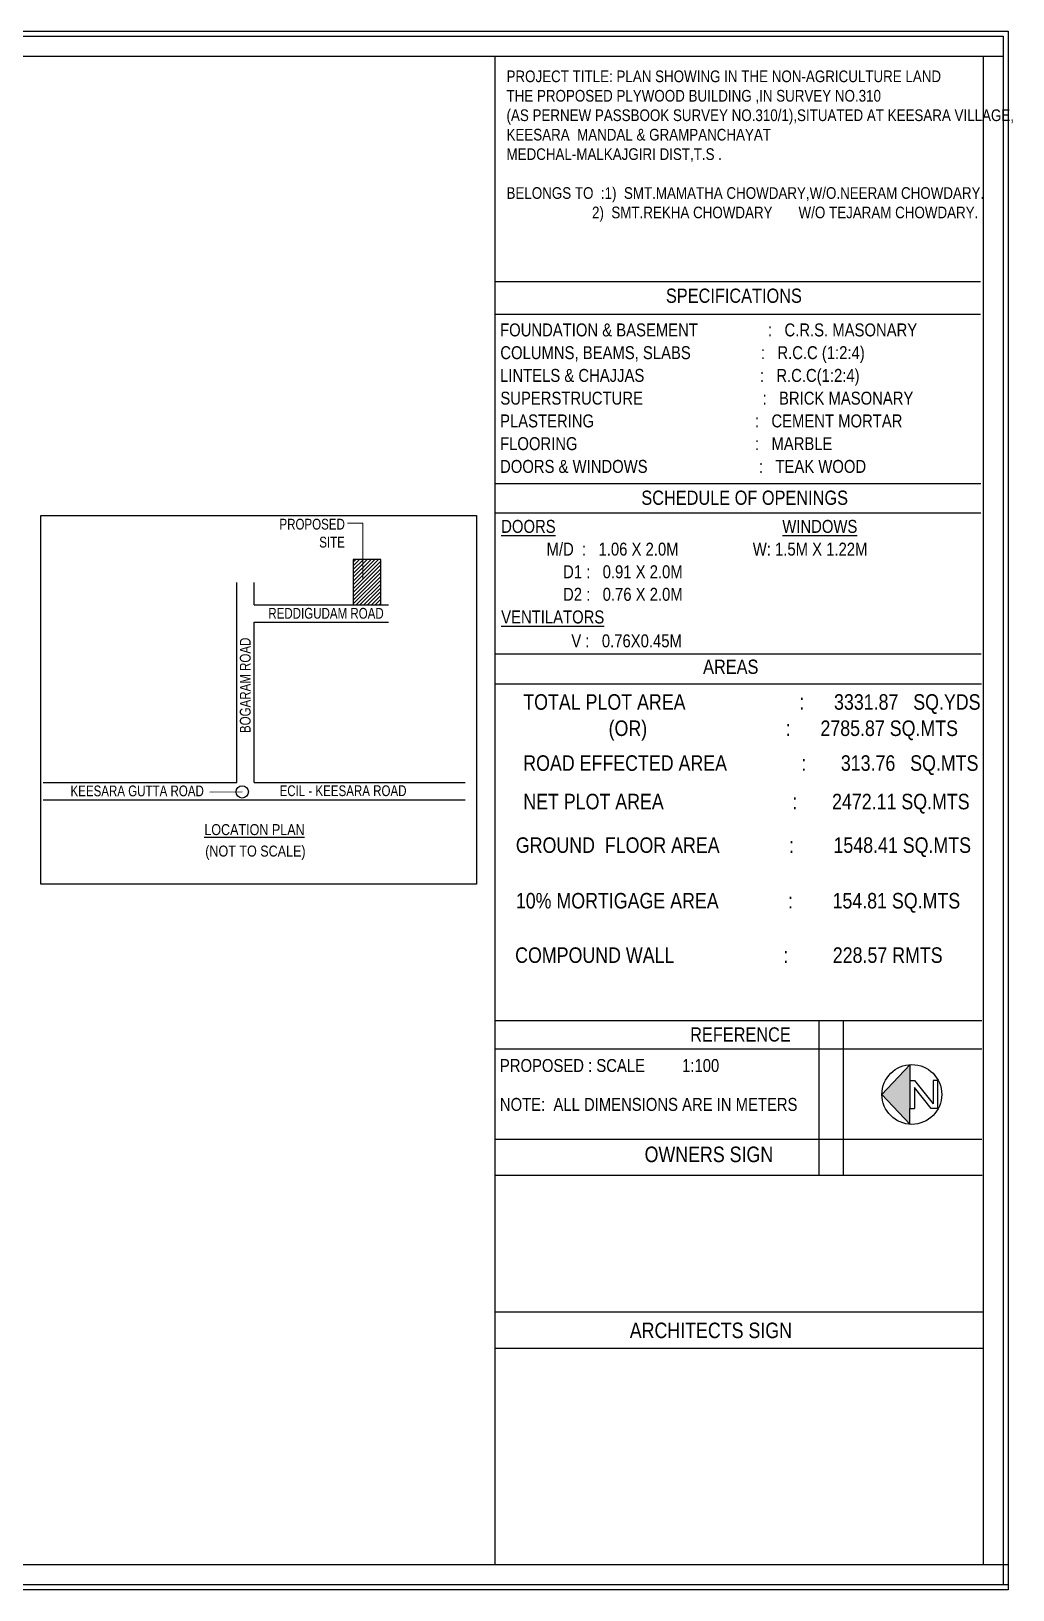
# Model space of a CAD drawing. Header units: metres. Extents: x 25391 to 25818, y 51852 to 52034.
# Drawn here: x 25463.8 to 25535.6, y 51857.8 to 51971.8 of the extents above; entities that cross this region are included whole.
import ezdxf

# ---------------------------------------------------------------- set-up
doc = ezdxf.new("R2010")
doc.units = ezdxf.units.M
doc.header["$MEASUREMENT"] = 0
doc.layers.get('0').update_dxf_attribs({"true_color": 0xffffff})
doc.layers.add('__BN_BuildingPlan', color=52, linetype='Continuous', true_color=0xbdbd00)
doc.layers.add('_Room', color=72, linetype='Continuous')
doc.layers.add('h', color=7, linetype='Continuous')
doc.styles.add('PreDCRFont', font='arial.ttf', dxfattribs={"height": 0.25})
doc.styles.add('ROMANC', font='BKANT.TTF', dxfattribs={"width": 0.8})
doc.styles.get("Standard").update_dxf_attribs({"font": 'swissc.ttf'})
doc.dimstyles.new('PDCR-PLOT-INT', dxfattribs={"dimtxt": 0.25, "dimasz": 0.23, "dimexe": 0.25, "dimexo": 0.25, "dimgap": 0.25, "dimtad": 0, "dimzin": 0, "dimdsep": 46, "dimtxsty": 'PreDCRFont', "dimblk": 'OBLIQUE', "dimcen": 0.5, "dimdle": 0.1, "dimadec": 0, "dimazin": 0, "dimtfac": 1, "dimtix": 1, "dimtofl": 0, "dimtmove": 1, "dimatfit": 1, "dimfxl": 1, "dimtolj": 1, "dimtzin": 0, "dimlwd": 15, "dimarcsym": 0})

# ---------------------------------------------------------------- blocks, each defined once
blk = doc.blocks.new('_Oblique')
at = {"color": 0, "linetype": 'ByBlock', "lineweight": -2}
blk.add_line((-0.5, -0.5), (0.5, 0.5), dxfattribs=at)

msp = doc.modelspace()

# ---------------------------------------------------------------- hatches: boundary and pattern name
at = {"true_color": 0x2776bb}
h = msp.add_hatch(color=152, dxfattribs=at)
h.dxf.hatch_style = 1
h.paths.add_polyline_path([(25528.02891, 51894.74282), (25528.02891, 51895.08236), (25528.02891, 51896.23372), (25525.99188, 51894.06375), (25528.02891, 51891.88055), (25528.02891, 51893.04515), (25528.02891, 51893.38469)])
at = {"layer": 'h', "ltscale": 2, "transparency": 33554687}
h = msp.add_hatch(dxfattribs=at)
h.set_pattern_fill('ANSI31', scale=1.576406)
h.set_pattern_definition([(45, (-14695.29105, -29924.44628), (-0.139335884, 0.139335884), [])])
h.paths.add_polyline_path([(25487.34615, 51929.87275), (25489.36175, 51929.87275), (25489.36175, 51933.1862), (25487.34615, 51933.1862)])

# ---------------------------------------------------------------- linework, layer by layer
at = {"color": 11, "true_color": 0xf27172}
for p, q in [((25392.76661, 51969.99681), (25534.85041, 51969.99681)), ((25533.38323, 51969.99681), (25533.38351, 51859.65717)), ((25535.20522, 51859.65717), (25392.76661, 51859.65717))]:
    msp.add_line(p, q, dxfattribs=at)
for p, q in [((25497.69932, 51969.99681), (25497.69932, 51859.65717)), ((25497.69932, 51953.52074), (25533.19423, 51953.52074)), ((25497.69932, 51951.11325), (25533.19843, 51951.11325)), ((25497.70594, 51938.73656), (25533.22896, 51938.73656)), ((25497.70594, 51936.59909), (25533.23269, 51936.59909)), ((25497.69073, 51926.29133), (25533.25743, 51926.29133)), ((25497.69073, 51924.0878), (25533.26128, 51924.0878)), ((25497.69932, 51899.46579), (25533.29155, 51899.46579)), ((25521.39044, 51899.46579), (25521.39044, 51888.14729)), ((25523.15806, 51899.46579), (25523.15806, 51888.14729)), ((25497.69932, 51897.39706), (25533.30341, 51897.39706)), ((25525.99188, 51894.06375), (25528.02891, 51896.23372)), ((25528.02891, 51896.23372), (25528.02891, 51895.08236)), ((25528.02891, 51895.08236), (25528.02891, 51893.04515)), ((25528.02891, 51895.08236), (25528.36845, 51895.08236)), ((25528.36845, 51895.08236), (25529.72658, 51893.38469)), ((25529.58992, 51893.04566), (25528.36845, 51894.57255)), ((25528.36845, 51894.57255), (25528.36845, 51893.04515)), ((25529.72658, 51895.08236), (25529.72658, 51893.38469)), ((25530.06612, 51895.08236), (25529.72658, 51895.08236)), ((25530.06612, 51895.08236), (25530.06612, 51893.04515)), ((25525.99188, 51894.06375), (25528.02891, 51891.88055)), ((25528.02891, 51891.88055), (25528.02891, 51893.04515)), ((25528.02891, 51893.04515), (25528.36845, 51893.04515)), ((25530.06612, 51893.04515), (25529.58992, 51893.04515)), ((25497.69438, 51890.80385), (25533.30185, 51890.80385)), ((25497.69438, 51888.14729), (25533.3149, 51888.14729)), ((25497.69932, 51878.17641), (25533.34654, 51878.17641)), ((25497.69932, 51875.51984), (25533.35958, 51875.51984))]:
    msp.add_line(p, q)
at = {"color": 7, "ltscale": 2}
for p, q in [((25478.85178, 51916.8698), (25478.85178, 51931.5015)), ((25480.1129, 51929.87275), (25480.1129, 51931.5015)), ((25480.1129, 51929.87275), (25489.93414, 51929.87275)), ((25480.1129, 51916.8698), (25480.1129, 51928.61162)), ((25480.1129, 51928.61162), (25489.93414, 51928.61162)), ((25464.69199, 51916.8698), (25478.85178, 51916.8698)), ((25480.1129, 51916.8698), (25495.53382, 51916.8698)), ((25464.69199, 51915.60867), (25495.53382, 51915.60867))]:
    msp.add_line(p, q, dxfattribs=at)
for points in [[(25464.52929, 51936.40449), (25496.36078, 51936.40449), (25496.36078, 51909.45103), (25464.52929, 51909.45103)], [(25487.34615, 51929.87275), (25489.36175, 51929.87275), (25489.36175, 51933.1862), (25487.34615, 51933.1862)]]:
    msp.add_lwpolyline(points, close=True, dxfattribs=at)
msp.add_circle((25479.24225, 51916.18583), 0.44541, dxfattribs=at)
msp.add_circle((25528.17926, 51894.06375), 2.18738)
at = {"layer": '__BN_BuildingPlan'}
for p, q in [((25390.93849, 51971.81852), (25535.20898, 51971.81852)), ((25535.20898, 51971.81852), (25535.20898, 51857.83547)), ((25391.32186, 51971.46068), (25534.85041, 51971.46068)), ((25534.85041, 51971.46068), (25534.85041, 51858.1933)), ((25535.20898, 51857.83547), (25390.93849, 51857.83547)), ((25535.20824, 51858.1933), (25391.32186, 51858.1933))]:
    msp.add_line(p, q, dxfattribs=at)

# ---------------------------------------------------------------- texts
at = {"color": 0}
for s, height, p in [('SPECIFICATIONS', 1.0410017, (25510.20615, 51951.95218)), ('FOUNDATION & BASEMENT                 :   C.R.S. MASONARY', 0.9465797, (25498.08363, 51949.49831)), ('COLUMNS, BEAMS, SLABS                 :   R.C.C (1:2:4)', 0.9465797, (25498.10268, 51947.83481)), ('LINTELS & CHAJJAS                            :   R.C.C(1:2:4)', 0.9465797, (25498.08363, 51946.17131)), ('SUPERSTRUCTURE                             :   BRICK MASONARY', 0.9465797, (25498.10514, 51944.5078)), ('PLASTERING                                       :   CEMENT MORTAR', 0.9465797, (25498.08363, 51942.8443)), ('FLOORING                                           :   MARBLE', 0.9465797, (25498.08363, 51941.18079)), ('DOORS & WINDOWS                           :   TEAK WOOD', 0.9465797, (25498.08363, 51939.51729)), ('               SCHEDULE OF OPENINGS', 1.0410215, (25503.4347, 51937.17995)), ('%%UDOORS', 0.946601, (25498.16783, 51935.13069)), ('%%UWINDOWS', 0.946601, (25518.71399, 51935.13069)), ('           M/D  :   1.06 X 2.0M                  W: 1.5M X 1.22M', 0.9466008, (25498.16783, 51933.46716)), ('               D1 :   0.91 X 2.0M', 0.9466008, (25498.16783, 51931.81131)), ('               D2 :   0.76 X 2.0M', 0.9466008, (25498.16783, 51930.16314)), ('%%UVENTILATORS', 0.9466008, (25498.16783, 51928.5073)), ('                 V :   0.76X0.45M', 0.9466008, (25498.16783, 51926.76043)), ('               AREAS', 1.0410239, (25507.94924, 51924.81987)), ('TOTAL PLOT AREA                       :      3331.87   SQ.YDS', 1.1359653, (25499.77945, 51922.19603)), ('(OR)                            :      2785.87 SQ.MTS', 1.1359653, (25506.01714, 51920.27547)), ('ROAD EFFECTED AREA               :       313.76   SQ.MTS', 1.1359653, (25499.77945, 51917.72813)), ('NET PLOT AREA                          :       2472.11 SQ.MTS', 1.1359653, (25499.77945, 51914.91262)), ('GROUND  FLOOR AREA              :        1548.41 SQ.MTS', 1.1359653, (25499.23674, 51911.72709)), ('10%%% MORTIGAGE AREA              :        154.81 SQ.MTS', 1.1359653, (25499.23674, 51907.66066)), (' COMPOUND WALL                      :         228.57 RMTS', 1.1359653, (25498.8241, 51903.68283)), ('                   REFERENCE', 1.0409986, (25505.67863, 51897.92822)), ('PROPOSED : SCALE         1:100', 0.9465769, (25498.0705, 51895.70569)), ('NOTE:  ALL DIMENSIONS ARE IN METERS', 0.9465769, (25498.0705, 51892.86122)), ('                             OWNERS SIGN', 1.1359869, (25498.15471, 51889.11273)), ('                          ARCHITECTS SIGN', 1.1359869, (25498.15711, 51876.24086))]:
    msp.add_text(s, height=height, dxfattribs=at).set_placement(p)
at = {"ltscale": 2, "insert": (25498.55504, 51968.94302), "char_height": 0.8532032, "attachment_point": 1}
msp.add_mtext_dynamic_manual_height_columns('PROJECT TITLE: PLAN SHOWING IN THE NON-AGRICULTURE LAND \\PTHE PROPOSED PLYWOOD BUILDING ,IN SURVEY NO.310\\P(AS PERNEW PASSBOOK SURVEY NO.310/1),SITUATED AT KEESARA VILLAGE,\\PKEESARA  MANDAL & GRAMPANCHAYAT\\PMEDCHAL-MALKAJGIRI DIST,T.S .\\P\\PBELONGS TO  :1)  SMT.MAMATHA CHOWDARY,W/O.NEERAM CHOWDARY.\\P                       2)  SMT.REKHA CHOWDARY       W/O TEJARAM CHOWDARY.', width=102.2019865, gutter_width=2.8088, heights=[0], dxfattribs=at)
at = {"layer": '_Room', "color": 0, "char_height": 0.7882028, "attachment_point": 3, "style": 'ROMANC'}
for s, insert in [('\\pxt9;PROPOSED\\P SITE', (25486.74017, 51936.15986)), ('\\pxt9;REDDIGUDAM ROAD', (25489.58033, 51929.64254)), ('\\pxt9;KEESARA GUTTA ROAD', (25476.43301, 51916.65383)), ('\\pxt9;ECIL - KEESARA ROAD', (25491.24556, 51916.66769))]:
    msp.add_mtext_dynamic_manual_height_columns(s, width=10.9360687, gutter_width=2.2234, heights=[0], dxfattribs=dict(at, insert=insert))
at = {"layer": '_Room', "color": 0, "insert": (25479.06574, 51927.47022), "char_height": 0.7882028, "attachment_point": 3, "rotation": 90, "style": 'ROMANC'}
msp.add_mtext_dynamic_manual_height_columns('\\pxt9;BOGARAM ROAD', width=10.9360687, gutter_width=2.2234, heights=[0], dxfattribs=at)
at = {"layer": '_Room', "color": 0, "char_height": 0.8, "attachment_point": 1}
for s, insert in [('{\\LLOCATION PLAN}', (25476.46892, 51913.82948)), ('(NOT TO SCALE)', (25476.53651, 51912.25918))]:
    msp.add_mtext_dynamic_manual_height_columns(s, width=14.2268401, gutter_width=1.41042, heights=[0], dxfattribs=dict(at, insert=insert))

# ---------------------------------------------------------------- leaders
at = {"color": 7, "ltscale": 2}
for points in [[(25488.0592, 51931.70958), (25488.0592, 51935.83546), (25486.9284, 51935.83546)], [(25476.87382, 51916.17584), (25479.24225, 51916.18583)]]:
    msp.add_leader(points, dimstyle='PDCR-PLOT-INT', override={"dimgap": 0.25, "dimtad": 0}, dxfattribs=at)

doc.saveas('drawing.dxf')
